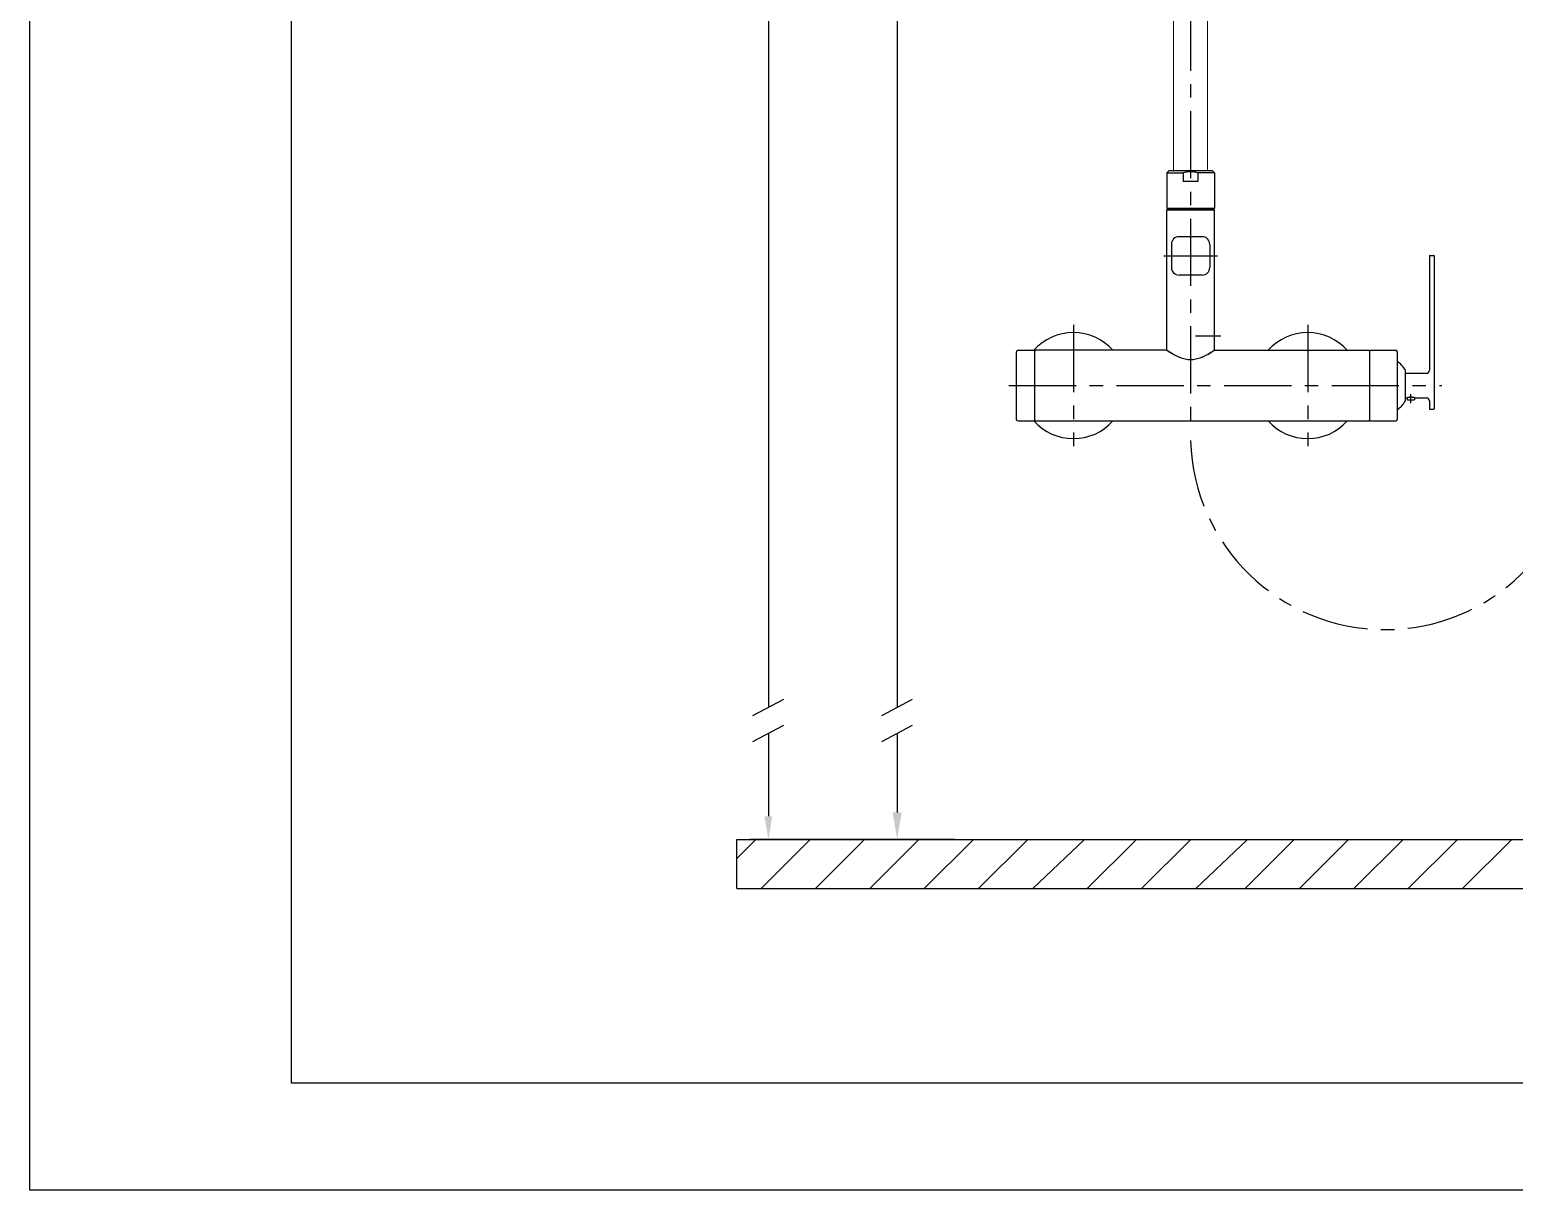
# Model space of a CAD drawing. Extents: x -5853 to -5433, y -3863 to -3269.
# Drawn here: x -5852.7 to -5659.5, y -3863.4 to -3712.4 of the extents above; entities that cross this region are included whole.
import ezdxf

# ---------------------------------------------------------------- set-up
doc = ezdxf.new("R2010")
doc.units = 0
doc.header["$LTSCALE"] = 7
doc.linetypes.add('CENTER', pattern=[2, 1.25, -0.25, 0.25, -0.25])
doc.layers.get('0').update_dxf_attribs({"color": 2, "linetype": 'CONTINUOUS'})
for name, color, linetype in [('CL', 1, 'CENTER'), ('D', 2, 'CONTINUOUS'), ('DWG', 7, 'CONTINUOUS'), ('HT', 3, 'CONTINUOUS')]:
    doc.layers.add(name, color=color, linetype=linetype)

msp = doc.modelspace()

# ---------------------------------------------------------------- linework, layer by layer
for p, q in [((-5852.66386, -3863.41196), (-5852.66386, -3269.41196)), ((-5756.57895, -3490.63997), (-5756.57895, -3800.56677)), ((-5756.57895, -3803.96504), (-5756.57895, -3814.74378)), ((-5733.87529, -3817.74378), (-5758.98844, -3817.74378)), ((-5732.37529, -3817.74378), (-5746.23529, -3817.74378)), ((-5432.66386, -3863.41196), (-5852.66386, -3863.41196))]:
    msp.add_line(p, q)
at = {"color": 4}
for p, q in [((-5818.66386, -3300.41196), (-5818.66386, -3849.41196)), ((-5818.66386, -3849.41196), (-5443.66386, -3849.41196))]:
    msp.add_line(p, q, dxfattribs=at)
at = {"color": 7, "linetype": 'Continuous', "lineweight": 15}
for p, q in [((-5703.85964, -3625.78488), (-5703.85964, -3730.72315)), ((-5699.45964, -3730.72315), (-5699.45964, -3630.83144))]:
    msp.add_line(p, q, dxfattribs=at)
at = {"color": 7, "linetype": 'Continuous'}
for p, q in [((-5704.15965, -3740.32315), (-5704.15965, -3743.32315)), ((-5700.15964, -3739.32314), (-5703.15964, -3739.32315)), ((-5699.15964, -3740.32315), (-5699.15964, -3743.32315)), ((-5670.57964, -3741.82728), (-5670.57964, -3756.70167)), ((-5670.51964, -3741.76728), (-5670.03964, -3741.76728)), ((-5669.97964, -3741.82728), (-5669.97964, -3761.70728)), ((-5700.15964, -3744.32315), (-5703.15964, -3744.32315)), ((-5678.27964, -3754.10167), (-5674.97964, -3754.10167)), ((-5678.37964, -3754.20167), (-5678.37964, -3763.20167)), ((-5674.77964, -3754.30167), (-5674.77964, -3763.10167)), ((-5673.69964, -3760.66801), (-5673.69964, -3756.73533)), ((-5673.69964, -3757.10167), (-5670.97964, -3757.10167)), ((-5673.69964, -3760.30167), (-5673.51964, -3760.30167)), ((-5673.49724, -3760.29451), (-5673.49724, -3760.50167)), ((-5673.49724, -3760.50167), (-5673.39724, -3760.60167)), ((-5672.60204, -3760.60167), (-5673.39724, -3760.60167)), ((-5672.50204, -3760.50167), (-5672.60204, -3760.60167)), ((-5672.50204, -3760.50167), (-5672.50204, -3760.29453)), ((-5672.47964, -3760.30167), (-5670.97964, -3760.30167)), ((-5670.57964, -3760.70167), (-5670.57964, -3761.70728)), ((-5670.51964, -3761.76728), (-5670.03964, -3761.76728)), ((-5678.27964, -3763.30167), (-5674.97964, -3763.30167))]:
    msp.add_line(p, q, dxfattribs=at)
for centre, radius, start, end in [((-5703.15964, -3740.32315), 1, 90, 180), ((-5700.15964, -3740.32315), 1, 0, 90), ((-5670.51964, -3741.82728), 0.06, 90, 180), ((-5670.03964, -3741.82728), 0.06, 0, 90), ((-5703.15964, -3743.32315), 1, 180, 270), ((-5700.15964, -3743.32315), 1, 270, 0), ((-5678.47964, -3754.20167), 0.1, 0, 90), ((-5678.27964, -3754.20167), 0.1, 90, 180), ((-5674.97964, -3754.30167), 0.2, 0, 90), ((-5676.99964, -3758.70167), 3.85, 31.2533799, 54.7865912), ((-5673.75964, -3756.73533), 0.06, 0, 31.2533799), ((-5670.97964, -3756.70167), 0.4, 270.0000008, 0), ((-5676.99964, -3758.70167), 3.85, 305.2134088, 328.7466201), ((-5673.75964, -3760.66801), 0.06, 328.7466201, 0), ((-5670.97964, -3760.70167), 0.4, 0, 90.0000008), ((-5670.51964, -3761.70728), 0.06, 180, 270), ((-5670.03964, -3761.70728), 0.06, 270, 0), ((-5678.47964, -3763.20167), 0.1, 270, 0), ((-5678.27964, -3763.20167), 0.1, 180, 270), ((-5674.97964, -3763.10167), 0.2, 270, 0)]:
    msp.add_arc(centre, radius, start, end, dxfattribs=at)
for points in [[(-5673.03912, -3760.21712), (-5673.1166, -3760.22093), (-5673.17367, -3760.22619), (-5673.22852, -3760.23313), (-5673.32706, -3760.25038), (-5673.40913, -3760.26941), (-5673.46957, -3760.28611), (-5673.5072, -3760.29766), (-5673.51824, -3760.30121), (-5673.51948, -3760.30161)], [(-5673.01285, -3760.21668), (-5673.03912, -3760.21712)], [(-5672.99964, -3760.21663), (-5673.01285, -3760.21668)], [(-5672.96009, -3760.21712), (-5672.99964, -3760.21663)], [(-5672.51946, -3760.28916), (-5672.52991, -3760.28605), (-5672.59043, -3760.26934), (-5672.67242, -3760.25034), (-5672.77095, -3760.2331), (-5672.88261, -3760.22094), (-5672.96009, -3760.21712)], [(-5672.47964, -3760.30167), (-5672.48103, -3760.30121), (-5672.4921, -3760.29765), (-5672.51946, -3760.28916)]]:
    msp.add_spline(points, degree=3, dxfattribs=at)
msp.add_solid([(-5757.07895, -3814.74378), (-5756.07895, -3814.74378), (-5756.57512, -3817.74376)])
at = {"layer": 'CL'}
for p, q in [((-5701.65964, -3526.98073), (-5701.65964, -3764.75136)), ((-5705.15965, -3741.82315), (-5698.15964, -3741.82315)), ((-5716.89964, -3750.80167), (-5716.89964, -3766.60167)), ((-5686.41964, -3750.80167), (-5686.41964, -3766.60167)), ((-5697.7453, -3752.28072), (-5701.00413, -3752.28072)), ((-5725.29964, -3758.70167), (-5668.97964, -3758.70167)), ((-5672.99964, -3761.00167, 0.4), (-5672.99964, -3759.81663, 0.4))]:
    msp.add_line(p, q, dxfattribs=at)
msp.add_arc((-5676.3525, -3765.13416), 25.31762, 181.6482022, 358.3517978, dxfattribs=at)
at = {"layer": 'D'}
for p, q in [((-5758.57895, -3801.63099), (-5754.57895, -3799.50256)), ((-5741.82355, -3801.63099), (-5737.82355, -3799.50256)), ((-5758.57895, -3805.02926), (-5754.57895, -3802.90083)), ((-5741.82355, -3805.02926), (-5737.82355, -3802.90083))]:
    msp.add_line(p, q, dxfattribs=at)
at = {"layer": 'DWG', "color": 2}
for p, q in [((-5739.82355, -3519.40661), (-5739.82355, -3800.56677)), ((-5739.82355, -3803.96504), (-5739.82355, -3814.24376)), ((-5749.51421, -3817.74376), (-5755.28668, -3817.74376))]:
    msp.add_line(p, q, dxfattribs=at)
at = {"layer": 'DWG'}
for p, q in [((-5704.45964, -3730.72315), (-5704.75964, -3731.02315)), ((-5704.45964, -3730.72315), (-5698.85964, -3730.72315)), ((-5698.85964, -3730.72315), (-5698.55964, -3731.02315)), ((-5704.75964, -3731.02315), (-5702.61227, -3731.02315)), ((-5704.75964, -3731.02315), (-5704.75964, -3735.62315)), ((-5702.61227, -3731.02315), (-5702.61227, -3732.12315)), ((-5700.70702, -3732.12315), (-5702.61227, -3732.12315)), ((-5698.55964, -3731.02315), (-5700.70702, -3731.02315)), ((-5700.70702, -3731.02315), (-5700.70702, -3732.12315)), ((-5698.55964, -3731.02315), (-5698.55964, -3735.62315)), ((-5704.75964, -3735.62315), (-5698.55964, -3735.62315)), ((-5704.75964, -3735.62315), (-5704.69964, -3735.68315)), ((-5704.75964, -3754.10167), (-5704.75964, -3735.82315)), ((-5704.75964, -3735.82315), (-5698.55964, -3735.82315)), ((-5704.69961, -3735.68315), (-5698.61968, -3735.68315)), ((-5704.45964, -3735.82315), (-5704.45964, -3735.68315)), ((-5698.85964, -3735.82315), (-5698.85964, -3735.68315)), ((-5698.55964, -3735.62315), (-5698.61964, -3735.68315)), ((-5698.55964, -3754.10167), (-5698.55964, -3735.82315)), ((-5724.09964, -3754.10167), (-5721.99964, -3754.10167)), ((-5704.75964, -3754.10167), (-5721.79964, -3754.10167)), ((-5698.55964, -3754.10167), (-5678.47964, -3754.10167)), ((-5724.29964, -3763.10167), (-5724.29964, -3754.30167)), ((-5721.89964, -3763.20167), (-5721.89964, -3754.20167)), ((-5724.09964, -3763.30167), (-5721.99964, -3763.30167)), ((-5721.79964, -3763.30167), (-5678.47964, -3763.30167))]:
    msp.add_line(p, q, dxfattribs=at)
for centre, radius, start, end in [((-5716.89964, -3758.70167), 6.9, 41.8103149, 138.1896851), ((-5686.41964, -3758.70167), 6.9, 41.8103149, 138.1896851), ((-5724.09964, -3754.30167), 0.2, 90, 180), ((-5721.99964, -3754.20167), 0.1, 0, 90), ((-5721.79964, -3754.20167), 0.1, 90, 180), ((-5724.09964, -3763.10167), 0.2, 180, 270), ((-5716.89964, -3758.70167), 6.9, 221.8103149, 318.1896851), ((-5721.99964, -3763.20167), 0.1, 270, 0), ((-5721.79964, -3763.20167), 0.1, 180, 270), ((-5686.41964, -3758.70167), 6.9, 221.8103149, 318.1896851)]:
    msp.add_arc(centre, radius, start, end, dxfattribs=at)
for points in [[(-5701.65964, -3730.87315), (-5701.97337, -3730.88978), (-5702.28967, -3730.93967), (-5702.61227, -3731.02315)], [(-5700.70702, -3731.02315), (-5701.03008, -3730.93958), (-5701.34629, -3730.88974), (-5701.65964, -3730.87315)], [(-5703.92186, -3754.61909), (-5704.03342, -3754.55621), (-5704.28032, -3754.41006), (-5704.47275, -3754.28992), (-5704.61384, -3754.19864), (-5704.70753, -3754.13662), (-5704.75393, -3754.10552), (-5704.70749, -3754.13665), (-5704.61383, -3754.19865), (-5704.47279, -3754.28989), (-5704.28037, -3754.41002), (-5704.03351, -3754.55616), (-5703.84677, -3754.66021)], [(-5701.65964, -3755.30314), (-5701.31246, -3755.28545), (-5700.95896, -3755.23166), (-5700.6054, -3755.14338), (-5700.25278, -3755.02345), (-5699.90705, -3754.87785), (-5699.57904, -3754.71683), (-5699.28587, -3754.55621), (-5699.03897, -3754.41006), (-5698.84654, -3754.28991), (-5698.70548, -3754.19866), (-5698.6118, -3754.13666), (-5698.56538, -3754.10553), (-5698.61175, -3754.13662), (-5698.70544, -3754.19863), (-5698.84651, -3754.2899), (-5699.03891, -3754.41002), (-5699.28578, -3754.55616), (-5699.47694, -3754.6626)], [(-5703.84245, -3754.66255), (-5703.74035, -3754.71678), (-5703.41231, -3754.87782), (-5703.06653, -3755.02344), (-5702.71389, -3755.14338), (-5702.36034, -3755.23166), (-5702.00686, -3755.28545), (-5701.65964, -3755.30314)]]:
    msp.add_spline(points, degree=3, dxfattribs=at)
at = {"layer": 'DWG', "color": 2}
msp.add_solid([(-5740.40688, -3814.24376), (-5739.24022, -3814.24376), (-5739.82355, -3817.74376)], dxfattribs=at)
at = {"layer": 'HT', "ltscale": 0.5}
for p, q in [((-5760.69161, -3817.74376), (-5507.22849, -3817.74376)), ((-5760.69161, -3820.23422), (-5758.20115, -3817.74376)), ((-5760.69161, -3824.14376), (-5760.69161, -3817.74376)), ((-5757.53008, -3824.14376), (-5751.13008, -3817.74376)), ((-5750.45901, -3824.14376), (-5744.05901, -3817.74376)), ((-5743.38794, -3824.14376), (-5736.98794, -3817.74376)), ((-5736.31688, -3824.14376), (-5729.91688, -3817.74376)), ((-5729.24581, -3824.14376), (-5722.84581, -3817.74376)), ((-5722.17474, -3824.14376), (-5715.4551, -3817.74376)), ((-5715.10367, -3824.14376), (-5708.70367, -3817.74376)), ((-5708.03261, -3824.14376), (-5701.63261, -3817.74376)), ((-5700.96154, -3824.14376), (-5694.2419, -3817.74376)), ((-5694.56948, -3824.14376), (-5688.16948, -3817.74376)), ((-5687.49841, -3824.14376), (-5681.09841, -3817.74376)), ((-5680.42735, -3824.14376), (-5674.02735, -3817.74376)), ((-5673.35628, -3824.14376), (-5666.95628, -3817.74376)), ((-5666.28521, -3824.14376), (-5659.88521, -3817.74376)), ((-5760.69161, -3824.14376), (-5507.22849, -3824.14376))]:
    msp.add_line(p, q, dxfattribs=at)

doc.saveas('drawing.dxf')
